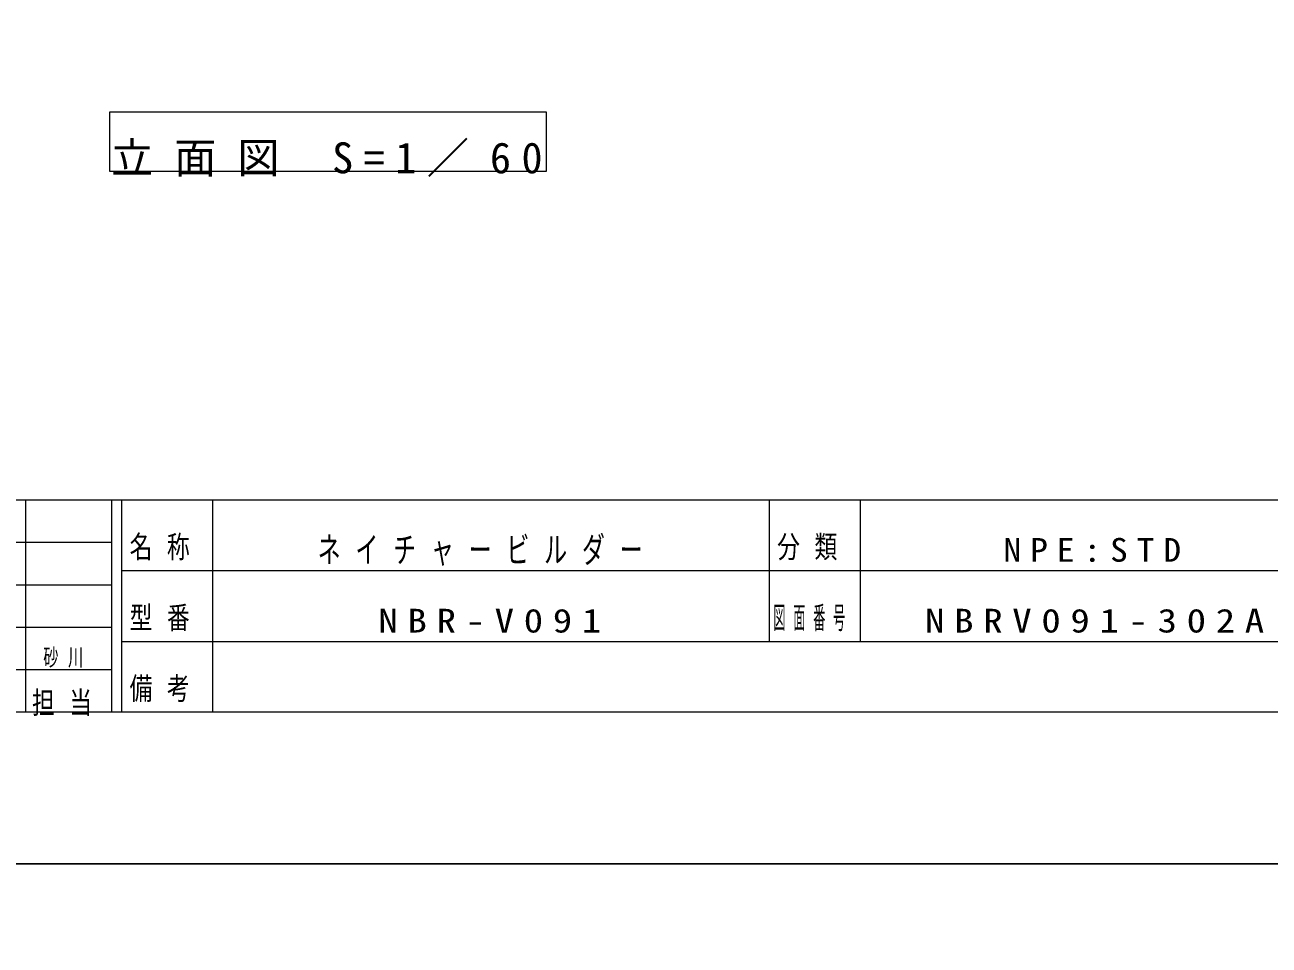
# Model space of a CAD drawing. Units: millimetres on the paper. Extents: x 0 to 420, y -594 to 297.
# Drawn here: x 156.4 to 279.4, y -305 to -214 of the extents above; entities that cross this region are included whole.
import ezdxf

# ---------------------------------------------------------------- set-up
doc = ezdxf.new("R2010")
doc.units = ezdxf.units.MM
for name, color, linetype, lineweight in [('0_2', 7, 'Continuous', 13), ('FMT', 7, 'Continuous', 13), ('FMT-TXT', 7, 'Continuous', 13), ('TEXT', 7, 'Continuous', 13)]:
    doc.layers.add(name, color=color, linetype=linetype, lineweight=lineweight)
doc.styles.add('ＭＳ ゴシック', font='')
doc.styles.get('ＭＳ ゴシック').set_extended_font_data('MS Gothic')

msp = doc.modelspace()

# ---------------------------------------------------------------- linework, layer by layer
at = {"layer": '0_2'}
for points in [[(0, 0), (420, 0), (420, -297), (0, -297)], [(164.82, -228.51), (208.017, -228.51), (208.017, -222.679), (164.82, -222.679)], [(0, -297), (420, -297), (420, -594), (0, -594)]]:
    msp.add_lwpolyline(points, close=True, dxfattribs=at)
at = {"layer": 'FMT'}
for p, q in [((28, -261), (403, -261)), ((156.5, -261), (156.5, -282)), ((165, -261), (165, -282)), ((166, -261), (166, -282)), ((175, -261), (175, -282)), ((230, -261), (230, -275)), ((239, -261), (239, -275)), ((28, -265.2), (165, -265.2)), ((166, -268), (306, -268)), ((28, -269.4), (165, -269.4)), ((28, -273.6), (165, -273.6)), ((166, -275), (306, -275)), ((28, -277.8), (165, -277.8))]:
    msp.add_line(p, q, dxfattribs=at)
msp.add_lwpolyline([(28, -282), (28, -25), (403, -25), (403, -282)], close=True, dxfattribs=at)

# ---------------------------------------------------------------- texts
at = {"layer": 'FMT-TXT', "attachment_point": 7, "style": 'ＭＳ ゴシック'}
for s, insert, char_height in [('\\T1.64;\\W0.75;名称', (166.8, -267), 2.199), ('\\T1.64;\\W0.65;ネイチャービルダー', (185.385, -267.533), 2.566), ('\\T1.64;\\W0.75;分類', (230.8, -267), 2.199), ('\\T1.5;\\W1.1;NPE:STD', (253.174, -267.167), 2.346), ('\\T1.64;\\W0.75;型番', (166.8, -274), 2.199), ('\\T1.5;\\W1.2;NBR-V091', (191.391, -274.167), 2.346), ('\\T1.64;\\W0.4;図面番号', (230.43, -274), 2.199), ('\\T1.5;\\W1.2;NBRV091-302A', (245.426, -274.167), 2.346), ('\\T1.64;\\W0.65;砂川', (158.266, -277.617), 1.686), ('\\T1.64;\\W0.75;備考', (166.8, -281), 2.199), ('\\T1.64;\\W0.75;担当', (157.15, -282.4), 2.199)]:
    msp.add_mtext(s, dxfattribs=dict(at, insert=insert, char_height=char_height))
at = {"layer": 'TEXT', "insert": (164.959, -229.065), "char_height": 3.054, "attachment_point": 7, "style": 'ＭＳ ゴシック'}
msp.add_mtext('\\T1.5;立面図\\~S=1／60', dxfattribs=at)

doc.saveas('drawing.dxf')
